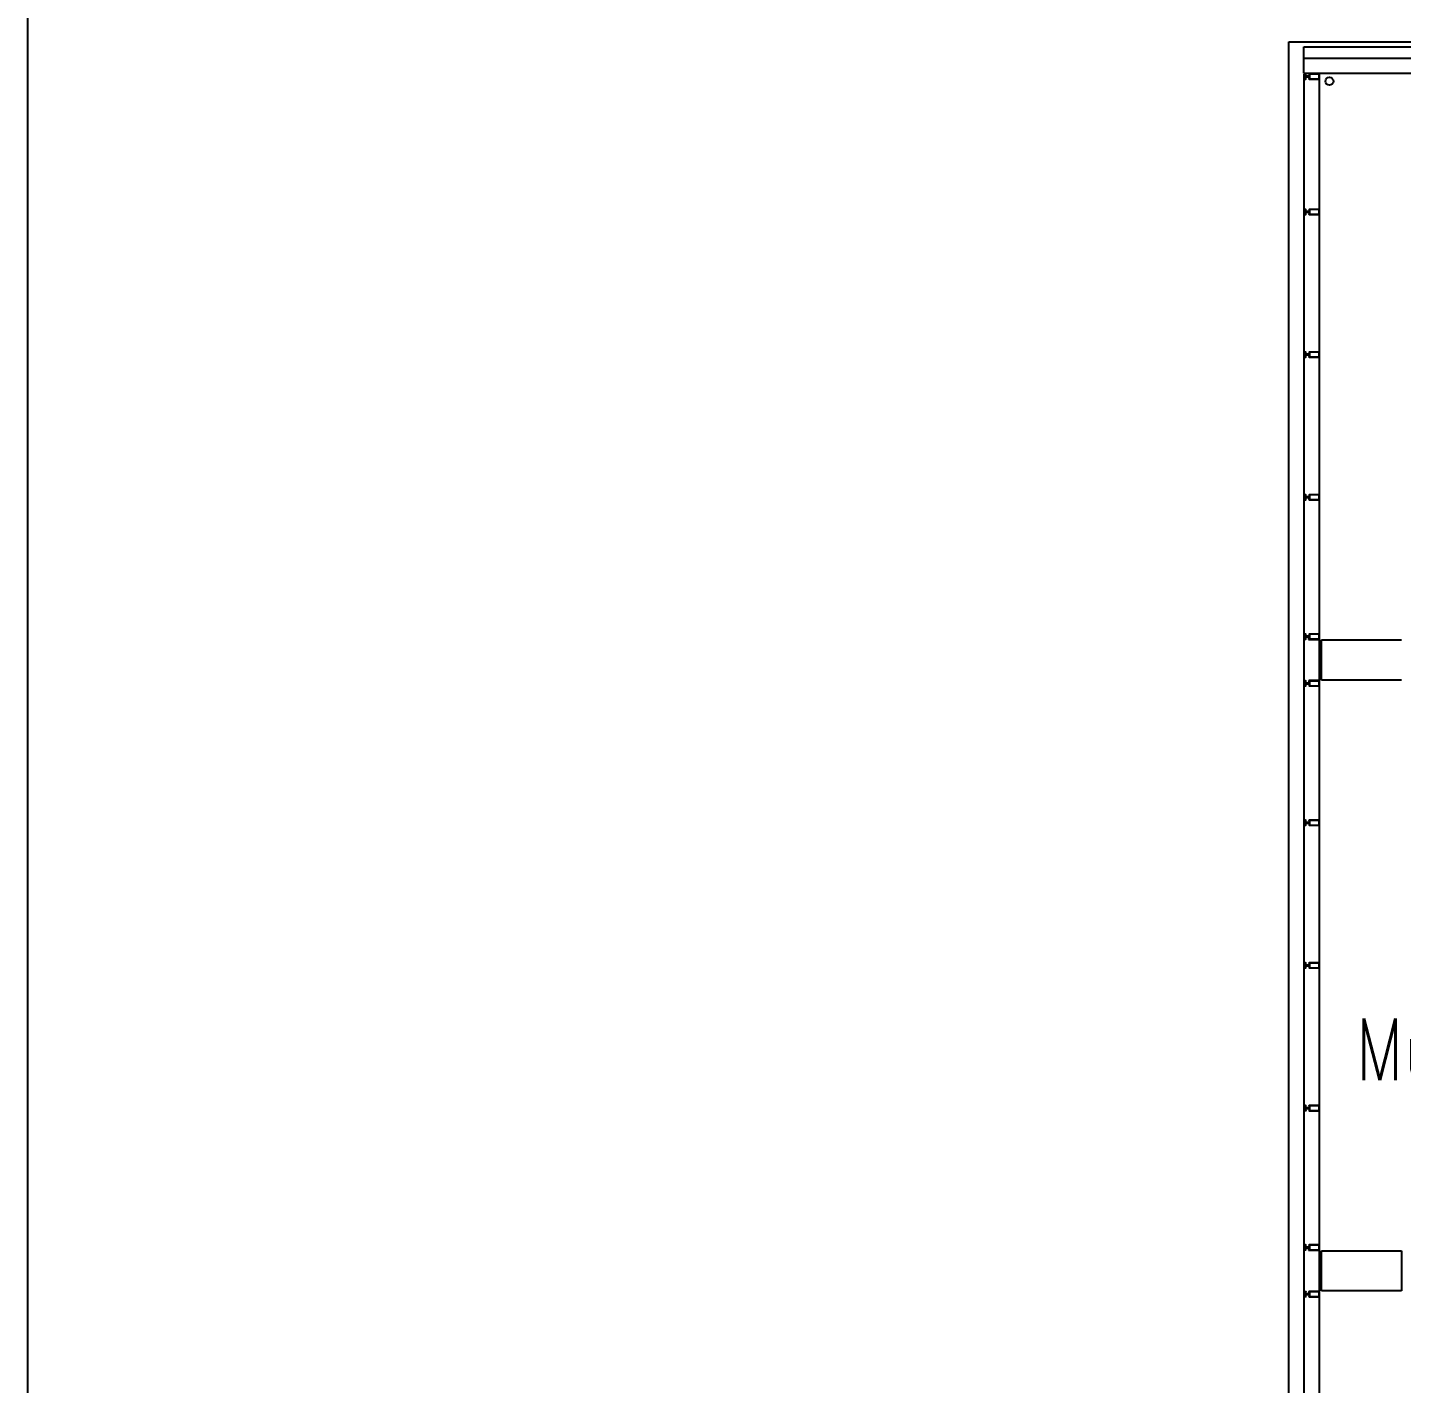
# Model space of a CAD drawing. Extents: x 11182 to 734459, y -1391328 to 152085.
# Drawn here: x 409349 to 426488, y -1322633 to -1305716 of the extents above; entities that cross this region are included whole.
import ezdxf
from ezdxf.enums import TextEntityAlignment as Align

# ---------------------------------------------------------------- set-up
doc = ezdxf.new("R2010")
doc.units = 0
doc.header["$LTSCALE"] = 500
doc.header["$MEASUREMENT"] = 0
doc.layers.add('0_Defpoints', color=106, linetype='CONTINUOUS', plot=False)
for name, color, linetype in [('0_room_data', 7, 'CONTINUOUS'), ('1_Wall_Exist', 251, 'CONTINUOUS'), ('3_Text', 7, 'CONTINUOUS')]:
    doc.layers.add(name, color=color, linetype=linetype)
doc.styles.add('1_200', font='simplex.shx', dxfattribs={"width": 0.75, "height": 460})

# ---------------------------------------------------------------- blocks, each defined once
blk = doc.blocks.new('room_data')
at = {"layer": '3_Text', "style": '1_200', "width": 0.75}
for tag, p in [('ROOMNUM', (0, 0)), ('ROOMUSE', (0, -575))]:
    blk.add_attdef(tag, text='', height=345, dxfattribs=at).set_placement(p, align=Align.MIDDLE_CENTER)

msp = doc.modelspace()

# ---------------------------------------------------------------- linework, layer by layer
at = {"layer": '0_Defpoints'}
msp.add_lwpolyline([(555335, -1382994), (555335, -1288533), (409349, -1288533), (409349, -1382994)], close=True, dxfattribs=at)
at = {"layer": '1_Wall_Exist'}
for p, q in [((425084, -1305893), (484621, -1305893)), ((425084, -1333391), (425084, -1305893)), ((425270, -1305956), (484620, -1305956)), ((425270, -1306287), (425270, -1305956)), ((425270, -1306097), (485243, -1306097)), ((425270, -1306287), (427518, -1306287)), ((425270, -1306297), (425270, -1333391)), ((425300, -1306321), (425300, -1306337)), ((425300, -1308009), (425300, -1308025)), ((425300, -1309789), (425300, -1309805)), ((425300, -1311569), (425300, -1311585)), ((425300, -1313307), (425300, -1313323)), ((425329, -1313329), (425329, -1313351)), ((425329, -1313351), (425461, -1313351)), ((425461, -1313351), (425461, -1313863)), ((425488, -1313857), (425488, -1313357)), ((425488, -1313357), (426488, -1313357)), ((425300, -1313891), (425300, -1313907)), ((425461, -1313863), (425330, -1313863)), ((425330, -1313863), (425330, -1313885)), ((426488, -1313857), (425488, -1313857)), ((425300, -1315629), (425300, -1315645)), ((425300, -1317409), (425300, -1317425)), ((425300, -1319189), (425300, -1319205)), ((425300, -1320927), (425300, -1320943)), ((425329, -1320949), (425329, -1320971)), ((425329, -1320971), (425461, -1320971)), ((425461, -1320971), (425461, -1321483)), ((425488, -1321477), (425488, -1320977)), ((425488, -1320977), (426488, -1320977)), ((426488, -1320977), (426488, -1321477)), ((425300, -1321511), (425300, -1321527)), ((425461, -1321483), (425330, -1321483)), ((425330, -1321483), (425330, -1321505)), ((426488, -1321477), (425488, -1321477))]:
    msp.add_line(p, q, dxfattribs=at)
for points in [[(425270, -1306297), (425294, -1306297), (425294, -1306297, -0.36397), (425293, -1306298), (425291, -1306298), (425288, -1306299), (425272, -1306299), (425272, -1306359), (425288, -1306359, -1.25595), (425291, -1306359), (425293, -1306360, -0.36397), (425294, -1306360), (425294, -1306361), (425270, -1306361)], [(425294, -1306333), (425298, -1306333, 0.414214), (425299, -1306332), (425299, -1306326, 0.414214), (425298, -1306325), (425294, -1306325)], [(425300, -1306325), (425301, -1306325), (425301, -1306326), (425301, -1306326), (425302, -1306325), (425302, -1306325), (425303, -1306326), (425303, -1306326), (425303, -1306325), (425304, -1306325), (425304, -1306326), (425305, -1306326), (425305, -1306325), (425305, -1306325), (425306, -1306326), (425306, -1306326), (425307, -1306325), (425307, -1306325), (425307, -1306326), (425308, -1306326), (425308, -1306325), (425309, -1306325), (425309, -1306326), (425309, -1306326), (425310, -1306325), (425310, -1306325), (425311, -1306326), (425311, -1306326), (425311, -1306325), (425312, -1306325), (425312, -1306326), (425313, -1306326), (425313, -1306325), (425313, -1306325), (425314, -1306326), (425314, -1306326), (425315, -1306325), (425315, -1306325), (425315, -1306326), (425316, -1306326), (425316, -1306326, -0.627131), (425315, -1306332), (425315, -1306332), (425315, -1306332), (425314, -1306333), (425314, -1306333), (425313, -1306332), (425313, -1306332), (425313, -1306333), (425312, -1306333), (425312, -1306332), (425311, -1306332), (425311, -1306333), (425311, -1306333), (425310, -1306332), (425310, -1306332), (425309, -1306333), (425309, -1306333), (425309, -1306332), (425308, -1306332), (425308, -1306333), (425307, -1306333), (425307, -1306332), (425307, -1306332), (425306, -1306333), (425306, -1306333), (425305, -1306332), (425305, -1306332), (425305, -1306333), (425304, -1306333), (425304, -1306332), (425303, -1306332), (425303, -1306333), (425303, -1306333), (425302, -1306332), (425302, -1306332), (425301, -1306333), (425301, -1306333), (425301, -1306332), (425300, -1306332), (425300, -1306333)], [(425464, -1306297), (425336, -1306297), (425336, -1306298), (425337, -1306299), (425337, -1306299), (425337, -1306298), (425340, -1306298, -0.414214), (425342, -1306300), (425342, -1306301, -0.414214), (425340, -1306302), (425337, -1306302), (425337, -1306302), (425337, -1306302, 0.414214), (425336, -1306302), (425336, -1306321)], [(425336, -1333353), (425336, -1333371, 0.414214), (425337, -1333372), (425337, -1333372), (425337, -1333371), (425340, -1333371, -0.414214), (425342, -1333373), (425342, -1333374, -0.414214), (425340, -1333375), (425337, -1333375), (425337, -1333374), (425337, -1333374, 0.414214), (425336, -1333375), (425336, -1333377), (425464, -1333377), (425464, -1306297)], [(425336, -1306337), (425336, -1306355, 0.414214), (425337, -1306356), (425337, -1306356), (425337, -1306355), (425340, -1306355, -0.414214), (425342, -1306357), (425342, -1306358, -0.414214), (425340, -1306359), (425337, -1306359), (425337, -1306358), (425337, -1306358, 0.414214), (425336, -1306359), (425336, -1306361), (425464, -1306361)], [(425270, -1307985), (425294, -1307985), (425294, -1307985, -0.36397), (425293, -1307986), (425291, -1307986), (425288, -1307987), (425272, -1307987), (425272, -1308047), (425288, -1308047, -1.25595), (425291, -1308047), (425293, -1308048, -0.36397), (425294, -1308048), (425294, -1308049), (425270, -1308049)], [(425464, -1307985), (425336, -1307985), (425336, -1307986), (425337, -1307987), (425337, -1307987), (425337, -1307986), (425340, -1307986, -0.414214), (425342, -1307988), (425342, -1307989, -0.414214), (425340, -1307990), (425337, -1307990), (425337, -1307990), (425337, -1307990, 0.414214), (425336, -1307990), (425336, -1308009)], [(425294, -1308021), (425298, -1308021, 0.414214), (425299, -1308020), (425299, -1308014, 0.414214), (425298, -1308013), (425294, -1308013)], [(425300, -1308013), (425301, -1308013), (425301, -1308014), (425301, -1308014), (425302, -1308013), (425302, -1308013), (425303, -1308014), (425303, -1308014), (425303, -1308013), (425304, -1308013), (425304, -1308014), (425305, -1308014), (425305, -1308013), (425305, -1308013), (425306, -1308014), (425306, -1308014), (425307, -1308013), (425307, -1308013), (425307, -1308014), (425308, -1308014), (425308, -1308013), (425309, -1308013), (425309, -1308014), (425309, -1308014), (425310, -1308013), (425310, -1308013), (425311, -1308014), (425311, -1308014), (425311, -1308013), (425312, -1308013), (425312, -1308014), (425313, -1308014), (425313, -1308013), (425313, -1308013), (425314, -1308014), (425314, -1308014), (425315, -1308013), (425315, -1308013), (425315, -1308014), (425316, -1308014), (425316, -1308014, -0.627131), (425315, -1308020), (425315, -1308020), (425315, -1308020), (425314, -1308021), (425314, -1308021), (425313, -1308020), (425313, -1308020), (425313, -1308021), (425312, -1308021), (425312, -1308020), (425311, -1308020), (425311, -1308021), (425311, -1308021), (425310, -1308020), (425310, -1308020), (425309, -1308021), (425309, -1308021), (425309, -1308020), (425308, -1308020), (425308, -1308021), (425307, -1308021), (425307, -1308020), (425307, -1308020), (425306, -1308021), (425306, -1308021), (425305, -1308020), (425305, -1308020), (425305, -1308021), (425304, -1308021), (425304, -1308020), (425303, -1308020), (425303, -1308021), (425303, -1308021), (425302, -1308020), (425302, -1308020), (425301, -1308021), (425301, -1308021), (425301, -1308020), (425300, -1308020), (425300, -1308021)], [(425336, -1308025), (425336, -1308043, 0.414214), (425337, -1308044), (425337, -1308044), (425337, -1308043), (425340, -1308043, -0.414214), (425342, -1308045), (425342, -1308046, -0.414214), (425340, -1308047), (425337, -1308047), (425337, -1308046), (425337, -1308046, 0.414214), (425336, -1308047), (425336, -1308049), (425464, -1308049)], [(425270, -1309765), (425294, -1309765), (425294, -1309765, -0.36397), (425293, -1309766), (425291, -1309766), (425288, -1309767), (425272, -1309767), (425272, -1309827), (425288, -1309827, -1.25595), (425291, -1309827), (425293, -1309828, -0.36397), (425294, -1309828), (425294, -1309829), (425270, -1309829)], [(425294, -1309801), (425298, -1309801, 0.414214), (425299, -1309800), (425299, -1309794, 0.414214), (425298, -1309793), (425294, -1309793)], [(425300, -1309793), (425301, -1309793), (425301, -1309794), (425301, -1309794), (425302, -1309793), (425302, -1309793), (425303, -1309794), (425303, -1309794), (425303, -1309793), (425304, -1309793), (425304, -1309794), (425305, -1309794), (425305, -1309793), (425305, -1309793), (425306, -1309794), (425306, -1309794), (425307, -1309793), (425307, -1309793), (425307, -1309794), (425308, -1309794), (425308, -1309793), (425309, -1309793), (425309, -1309794), (425309, -1309794), (425310, -1309793), (425310, -1309793), (425311, -1309794), (425311, -1309794), (425311, -1309793), (425312, -1309793), (425312, -1309794), (425313, -1309794), (425313, -1309793), (425313, -1309793), (425314, -1309794), (425314, -1309794), (425315, -1309793), (425315, -1309793), (425315, -1309794), (425316, -1309794), (425316, -1309794, -0.627131), (425315, -1309800), (425315, -1309800), (425315, -1309800), (425314, -1309801), (425314, -1309801), (425313, -1309800), (425313, -1309800), (425313, -1309801), (425312, -1309801), (425312, -1309800), (425311, -1309800), (425311, -1309801), (425311, -1309801), (425310, -1309800), (425310, -1309800), (425309, -1309801), (425309, -1309801), (425309, -1309800), (425308, -1309800), (425308, -1309801), (425307, -1309801), (425307, -1309800), (425307, -1309800), (425306, -1309801), (425306, -1309801), (425305, -1309800), (425305, -1309800), (425305, -1309801), (425304, -1309801), (425304, -1309800), (425303, -1309800), (425303, -1309801), (425303, -1309801), (425302, -1309800), (425302, -1309800), (425301, -1309801), (425301, -1309801), (425301, -1309800), (425300, -1309800), (425300, -1309801)], [(425464, -1309765), (425336, -1309765), (425336, -1309766), (425337, -1309767), (425337, -1309767), (425337, -1309766), (425340, -1309766, -0.414214), (425342, -1309768), (425342, -1309769, -0.414214), (425340, -1309770), (425337, -1309770), (425337, -1309770), (425337, -1309770, 0.414214), (425336, -1309770), (425336, -1309789)], [(425336, -1309805), (425336, -1309823, 0.414214), (425337, -1309824), (425337, -1309824), (425337, -1309823), (425340, -1309823, -0.414214), (425342, -1309825), (425342, -1309826, -0.414214), (425340, -1309827), (425337, -1309827), (425337, -1309826), (425337, -1309826, 0.414214), (425336, -1309827), (425336, -1309829), (425464, -1309829)], [(425270, -1311545), (425294, -1311545), (425294, -1311545, -0.36397), (425293, -1311546), (425291, -1311546), (425288, -1311547), (425272, -1311547), (425272, -1311607), (425288, -1311607, -1.25595), (425291, -1311607), (425293, -1311608, -0.36397), (425294, -1311608), (425294, -1311609), (425270, -1311609)], [(425294, -1311581), (425298, -1311581, 0.414214), (425299, -1311580), (425299, -1311574, 0.414214), (425298, -1311573), (425294, -1311573)], [(425300, -1311573), (425301, -1311573), (425301, -1311574), (425301, -1311574), (425302, -1311573), (425302, -1311573), (425303, -1311574), (425303, -1311574), (425303, -1311573), (425304, -1311573), (425304, -1311574), (425305, -1311574), (425305, -1311573), (425305, -1311573), (425306, -1311574), (425306, -1311574), (425307, -1311573), (425307, -1311573), (425307, -1311574), (425308, -1311574), (425308, -1311573), (425309, -1311573), (425309, -1311574), (425309, -1311574), (425310, -1311573), (425310, -1311573), (425311, -1311574), (425311, -1311574), (425311, -1311573), (425312, -1311573), (425312, -1311574), (425313, -1311574), (425313, -1311573), (425313, -1311573), (425314, -1311574), (425314, -1311574), (425315, -1311573), (425315, -1311573), (425315, -1311574), (425316, -1311574), (425316, -1311574, -0.627131), (425315, -1311580), (425315, -1311580), (425315, -1311580), (425314, -1311581), (425314, -1311581), (425313, -1311580), (425313, -1311580), (425313, -1311581), (425312, -1311581), (425312, -1311580), (425311, -1311580), (425311, -1311581), (425311, -1311581), (425310, -1311580), (425310, -1311580), (425309, -1311581), (425309, -1311581), (425309, -1311580), (425308, -1311580), (425308, -1311581), (425307, -1311581), (425307, -1311580), (425307, -1311580), (425306, -1311581), (425306, -1311581), (425305, -1311580), (425305, -1311580), (425305, -1311581), (425304, -1311581), (425304, -1311580), (425303, -1311580), (425303, -1311581), (425303, -1311581), (425302, -1311580), (425302, -1311580), (425301, -1311581), (425301, -1311581), (425301, -1311580), (425300, -1311580), (425300, -1311581)], [(425464, -1311545), (425336, -1311545), (425336, -1311546), (425337, -1311547), (425337, -1311547), (425337, -1311546), (425340, -1311546, -0.414214), (425342, -1311548), (425342, -1311549, -0.414214), (425340, -1311550), (425337, -1311550), (425337, -1311550), (425337, -1311550, 0.414214), (425336, -1311550), (425336, -1311569)], [(425336, -1311585), (425336, -1311603, 0.414214), (425337, -1311604), (425337, -1311604), (425337, -1311603), (425340, -1311603, -0.414214), (425342, -1311605), (425342, -1311606, -0.414214), (425340, -1311607), (425337, -1311607), (425337, -1311606), (425337, -1311606, 0.414214), (425336, -1311607), (425336, -1311609), (425464, -1311609)], [(425270, -1313283), (425294, -1313283), (425294, -1313283, -0.36397), (425293, -1313284), (425291, -1313284), (425288, -1313285), (425272, -1313285), (425272, -1313345), (425288, -1313345, -1.25595), (425291, -1313345), (425293, -1313346, -0.36397), (425294, -1313346), (425294, -1313347), (425270, -1313347)], [(425294, -1313319), (425298, -1313319, 0.414214), (425299, -1313318), (425299, -1313312, 0.414214), (425298, -1313311), (425294, -1313311)], [(425300, -1313311), (425301, -1313311), (425301, -1313312), (425301, -1313312), (425302, -1313311), (425302, -1313311), (425303, -1313312), (425303, -1313312), (425303, -1313311), (425304, -1313311), (425304, -1313312), (425305, -1313312), (425305, -1313311), (425305, -1313311), (425306, -1313312), (425306, -1313312), (425307, -1313311), (425307, -1313311), (425307, -1313312), (425308, -1313312), (425308, -1313311), (425309, -1313311), (425309, -1313312), (425309, -1313312), (425310, -1313311), (425310, -1313311), (425311, -1313312), (425311, -1313312), (425311, -1313311), (425312, -1313311), (425312, -1313312), (425313, -1313312), (425313, -1313311), (425313, -1313311), (425314, -1313312), (425314, -1313312), (425315, -1313311), (425315, -1313311), (425315, -1313312), (425316, -1313312), (425316, -1313312, -0.627131), (425315, -1313318), (425315, -1313318), (425315, -1313318), (425314, -1313319), (425314, -1313319), (425313, -1313318), (425313, -1313318), (425313, -1313319), (425312, -1313319), (425312, -1313318), (425311, -1313318), (425311, -1313319), (425311, -1313319), (425310, -1313318), (425310, -1313318), (425309, -1313319), (425309, -1313319), (425309, -1313318), (425308, -1313318), (425308, -1313319), (425307, -1313319), (425307, -1313318), (425307, -1313318), (425306, -1313319), (425306, -1313319), (425305, -1313318), (425305, -1313318), (425305, -1313319), (425304, -1313319), (425304, -1313318), (425303, -1313318), (425303, -1313319), (425303, -1313319), (425302, -1313318), (425302, -1313318), (425301, -1313319), (425301, -1313319), (425301, -1313318), (425300, -1313318), (425300, -1313319)], [(425464, -1313283), (425336, -1313283), (425336, -1313284), (425337, -1313285), (425337, -1313285), (425337, -1313284), (425340, -1313284, -0.414214), (425342, -1313286), (425342, -1313287, -0.414214), (425340, -1313288), (425337, -1313288), (425337, -1313288), (425337, -1313288, 0.414214), (425336, -1313288), (425336, -1313307)], [(425336, -1313323), (425336, -1313341, 0.414214), (425337, -1313342), (425337, -1313342), (425337, -1313341), (425340, -1313341, -0.414214), (425342, -1313343), (425342, -1313344, -0.414214), (425340, -1313345), (425337, -1313345), (425337, -1313344), (425337, -1313344, 0.414214), (425336, -1313345), (425336, -1313347), (425464, -1313347)], [(425270, -1313867), (425294, -1313867), (425294, -1313867, -0.36397), (425293, -1313868), (425291, -1313868), (425288, -1313869), (425272, -1313869), (425272, -1313929), (425288, -1313929, -1.25595), (425291, -1313929), (425293, -1313930, -0.36397), (425294, -1313930), (425294, -1313931), (425270, -1313931)], [(425294, -1313903), (425298, -1313903, 0.414214), (425299, -1313902), (425299, -1313896, 0.414214), (425298, -1313895), (425294, -1313895)], [(425300, -1313895), (425301, -1313895), (425301, -1313896), (425301, -1313896), (425302, -1313895), (425302, -1313895), (425303, -1313896), (425303, -1313896), (425303, -1313895), (425304, -1313895), (425304, -1313896), (425305, -1313896), (425305, -1313895), (425305, -1313895), (425306, -1313896), (425306, -1313896), (425307, -1313895), (425307, -1313895), (425307, -1313896), (425308, -1313896), (425308, -1313895), (425309, -1313895), (425309, -1313896), (425309, -1313896), (425310, -1313895), (425310, -1313895), (425311, -1313896), (425311, -1313896), (425311, -1313895), (425312, -1313895), (425312, -1313896), (425313, -1313896), (425313, -1313895), (425313, -1313895), (425314, -1313896), (425314, -1313896), (425315, -1313895), (425315, -1313895), (425315, -1313896), (425316, -1313896), (425316, -1313896, -0.627131), (425315, -1313902), (425315, -1313902), (425315, -1313902), (425314, -1313903), (425314, -1313903), (425313, -1313902), (425313, -1313902), (425313, -1313903), (425312, -1313903), (425312, -1313902), (425311, -1313902), (425311, -1313903), (425311, -1313903), (425310, -1313902), (425310, -1313902), (425309, -1313903), (425309, -1313903), (425309, -1313902), (425308, -1313902), (425308, -1313903), (425307, -1313903), (425307, -1313902), (425307, -1313902), (425306, -1313903), (425306, -1313903), (425305, -1313902), (425305, -1313902), (425305, -1313903), (425304, -1313903), (425304, -1313902), (425303, -1313902), (425303, -1313903), (425303, -1313903), (425302, -1313902), (425302, -1313902), (425301, -1313903), (425301, -1313903), (425301, -1313902), (425300, -1313902), (425300, -1313903)], [(425464, -1313867), (425336, -1313867), (425336, -1313868), (425337, -1313869), (425337, -1313869), (425337, -1313868), (425340, -1313868, -0.414214), (425342, -1313870), (425342, -1313871, -0.414214), (425340, -1313872), (425337, -1313872), (425337, -1313872), (425337, -1313872, 0.414214), (425336, -1313872), (425336, -1313891)], [(425336, -1313907), (425336, -1313925, 0.414214), (425337, -1313926), (425337, -1313926), (425337, -1313925), (425340, -1313925, -0.414214), (425342, -1313927), (425342, -1313928, -0.414214), (425340, -1313929), (425337, -1313929), (425337, -1313928), (425337, -1313928, 0.414214), (425336, -1313929), (425336, -1313931), (425464, -1313931)], [(425270, -1315605), (425294, -1315605), (425294, -1315605, -0.36397), (425293, -1315606), (425291, -1315606), (425288, -1315607), (425272, -1315607), (425272, -1315667), (425288, -1315667, -1.25595), (425291, -1315667), (425293, -1315668, -0.36397), (425294, -1315668), (425294, -1315669), (425270, -1315669)], [(425294, -1315641), (425298, -1315641, 0.414214), (425299, -1315640), (425299, -1315634, 0.414214), (425298, -1315633), (425294, -1315633)], [(425300, -1315633), (425301, -1315633), (425301, -1315634), (425301, -1315634), (425302, -1315633), (425302, -1315633), (425303, -1315634), (425303, -1315634), (425303, -1315633), (425304, -1315633), (425304, -1315634), (425305, -1315634), (425305, -1315633), (425305, -1315633), (425306, -1315634), (425306, -1315634), (425307, -1315633), (425307, -1315633), (425307, -1315634), (425308, -1315634), (425308, -1315633), (425309, -1315633), (425309, -1315634), (425309, -1315634), (425310, -1315633), (425310, -1315633), (425311, -1315634), (425311, -1315634), (425311, -1315633), (425312, -1315633), (425312, -1315634), (425313, -1315634), (425313, -1315633), (425313, -1315633), (425314, -1315634), (425314, -1315634), (425315, -1315633), (425315, -1315633), (425315, -1315634), (425316, -1315634), (425316, -1315634, -0.627131), (425315, -1315640), (425315, -1315640), (425315, -1315640), (425314, -1315641), (425314, -1315641), (425313, -1315640), (425313, -1315640), (425313, -1315641), (425312, -1315641), (425312, -1315640), (425311, -1315640), (425311, -1315641), (425311, -1315641), (425310, -1315640), (425310, -1315640), (425309, -1315641), (425309, -1315641), (425309, -1315640), (425308, -1315640), (425308, -1315641), (425307, -1315641), (425307, -1315640), (425307, -1315640), (425306, -1315641), (425306, -1315641), (425305, -1315640), (425305, -1315640), (425305, -1315641), (425304, -1315641), (425304, -1315640), (425303, -1315640), (425303, -1315641), (425303, -1315641), (425302, -1315640), (425302, -1315640), (425301, -1315641), (425301, -1315641), (425301, -1315640), (425300, -1315640), (425300, -1315641)], [(425464, -1315605), (425336, -1315605), (425336, -1315606), (425337, -1315607), (425337, -1315607), (425337, -1315606), (425340, -1315606, -0.414214), (425342, -1315608), (425342, -1315609, -0.414214), (425340, -1315610), (425337, -1315610), (425337, -1315610), (425337, -1315610, 0.414214), (425336, -1315610), (425336, -1315629)], [(425336, -1315645), (425336, -1315663, 0.414214), (425337, -1315664), (425337, -1315664), (425337, -1315663), (425340, -1315663, -0.414214), (425342, -1315665), (425342, -1315666, -0.414214), (425340, -1315667), (425337, -1315667), (425337, -1315666), (425337, -1315666, 0.414214), (425336, -1315667), (425336, -1315669), (425464, -1315669)], [(425270, -1317385), (425294, -1317385), (425294, -1317385, -0.36397), (425293, -1317386), (425291, -1317386), (425288, -1317387), (425272, -1317387), (425272, -1317447), (425288, -1317447, -1.25595), (425291, -1317447), (425293, -1317448, -0.36397), (425294, -1317448), (425294, -1317449), (425270, -1317449)], [(425294, -1317421), (425298, -1317421, 0.414214), (425299, -1317420), (425299, -1317414, 0.414214), (425298, -1317413), (425294, -1317413)], [(425300, -1317413), (425301, -1317413), (425301, -1317414), (425301, -1317414), (425302, -1317413), (425302, -1317413), (425303, -1317414), (425303, -1317414), (425303, -1317413), (425304, -1317413), (425304, -1317414), (425305, -1317414), (425305, -1317413), (425305, -1317413), (425306, -1317414), (425306, -1317414), (425307, -1317413), (425307, -1317413), (425307, -1317414), (425308, -1317414), (425308, -1317413), (425309, -1317413), (425309, -1317414), (425309, -1317414), (425310, -1317413), (425310, -1317413), (425311, -1317414), (425311, -1317414), (425311, -1317413), (425312, -1317413), (425312, -1317414), (425313, -1317414), (425313, -1317413), (425313, -1317413), (425314, -1317414), (425314, -1317414), (425315, -1317413), (425315, -1317413), (425315, -1317414), (425316, -1317414), (425316, -1317414, -0.627131), (425315, -1317420), (425315, -1317420), (425315, -1317420), (425314, -1317421), (425314, -1317421), (425313, -1317420), (425313, -1317420), (425313, -1317421), (425312, -1317421), (425312, -1317420), (425311, -1317420), (425311, -1317421), (425311, -1317421), (425310, -1317420), (425310, -1317420), (425309, -1317421), (425309, -1317421), (425309, -1317420), (425308, -1317420), (425308, -1317421), (425307, -1317421), (425307, -1317420), (425307, -1317420), (425306, -1317421), (425306, -1317421), (425305, -1317420), (425305, -1317420), (425305, -1317421), (425304, -1317421), (425304, -1317420), (425303, -1317420), (425303, -1317421), (425303, -1317421), (425302, -1317420), (425302, -1317420), (425301, -1317421), (425301, -1317421), (425301, -1317420), (425300, -1317420), (425300, -1317421)], [(425464, -1317385), (425336, -1317385), (425336, -1317386), (425337, -1317387), (425337, -1317387), (425337, -1317386), (425340, -1317386, -0.414214), (425342, -1317388), (425342, -1317389, -0.414214), (425340, -1317390), (425337, -1317390), (425337, -1317390), (425337, -1317390, 0.414214), (425336, -1317390), (425336, -1317409)], [(425336, -1317425), (425336, -1317443, 0.414214), (425337, -1317444), (425337, -1317444), (425337, -1317443), (425340, -1317443, -0.414214), (425342, -1317445), (425342, -1317446, -0.414214), (425340, -1317447), (425337, -1317447), (425337, -1317446), (425337, -1317446, 0.414214), (425336, -1317447), (425336, -1317449), (425464, -1317449)], [(425270, -1319165), (425294, -1319165), (425294, -1319165, -0.36397), (425293, -1319166), (425291, -1319166), (425288, -1319167), (425272, -1319167), (425272, -1319227), (425288, -1319227, -1.25595), (425291, -1319227), (425293, -1319228, -0.36397), (425294, -1319228), (425294, -1319229), (425270, -1319229)], [(425294, -1319201), (425298, -1319201, 0.414214), (425299, -1319200), (425299, -1319194, 0.414214), (425298, -1319193), (425294, -1319193)], [(425300, -1319193), (425301, -1319193), (425301, -1319194), (425301, -1319194), (425302, -1319193), (425302, -1319193), (425303, -1319194), (425303, -1319194), (425303, -1319193), (425304, -1319193), (425304, -1319194), (425305, -1319194), (425305, -1319193), (425305, -1319193), (425306, -1319194), (425306, -1319194), (425307, -1319193), (425307, -1319193), (425307, -1319194), (425308, -1319194), (425308, -1319193), (425309, -1319193), (425309, -1319194), (425309, -1319194), (425310, -1319193), (425310, -1319193), (425311, -1319194), (425311, -1319194), (425311, -1319193), (425312, -1319193), (425312, -1319194), (425313, -1319194), (425313, -1319193), (425313, -1319193), (425314, -1319194), (425314, -1319194), (425315, -1319193), (425315, -1319193), (425315, -1319194), (425316, -1319194), (425316, -1319194, -0.627131), (425315, -1319200), (425315, -1319200), (425315, -1319200), (425314, -1319201), (425314, -1319201), (425313, -1319200), (425313, -1319200), (425313, -1319201), (425312, -1319201), (425312, -1319200), (425311, -1319200), (425311, -1319201), (425311, -1319201), (425310, -1319200), (425310, -1319200), (425309, -1319201), (425309, -1319201), (425309, -1319200), (425308, -1319200), (425308, -1319201), (425307, -1319201), (425307, -1319200), (425307, -1319200), (425306, -1319201), (425306, -1319201), (425305, -1319200), (425305, -1319200), (425305, -1319201), (425304, -1319201), (425304, -1319200), (425303, -1319200), (425303, -1319201), (425303, -1319201), (425302, -1319200), (425302, -1319200), (425301, -1319201), (425301, -1319201), (425301, -1319200), (425300, -1319200), (425300, -1319201)], [(425464, -1319165), (425336, -1319165), (425336, -1319166), (425337, -1319167), (425337, -1319167), (425337, -1319166), (425340, -1319166, -0.414214), (425342, -1319168), (425342, -1319169, -0.414214), (425340, -1319170), (425337, -1319170), (425337, -1319170), (425337, -1319170, 0.414214), (425336, -1319170), (425336, -1319189)], [(425336, -1319205), (425336, -1319223, 0.414214), (425337, -1319224), (425337, -1319224), (425337, -1319223), (425340, -1319223, -0.414214), (425342, -1319225), (425342, -1319226, -0.414214), (425340, -1319227), (425337, -1319227), (425337, -1319226), (425337, -1319226, 0.414214), (425336, -1319227), (425336, -1319229), (425464, -1319229)], [(425270, -1320903), (425294, -1320903), (425294, -1320903, -0.36397), (425293, -1320904), (425291, -1320904), (425288, -1320905), (425272, -1320905), (425272, -1320965), (425288, -1320965, -1.25595), (425291, -1320965), (425293, -1320966, -0.36397), (425294, -1320966), (425294, -1320967), (425270, -1320967)], [(425294, -1320939), (425298, -1320939, 0.414214), (425299, -1320938), (425299, -1320932, 0.414214), (425298, -1320931), (425294, -1320931)], [(425300, -1320931), (425301, -1320931), (425301, -1320932), (425301, -1320932), (425302, -1320931), (425302, -1320931), (425303, -1320932), (425303, -1320932), (425303, -1320931), (425304, -1320931), (425304, -1320932), (425305, -1320932), (425305, -1320931), (425305, -1320931), (425306, -1320932), (425306, -1320932), (425307, -1320931), (425307, -1320931), (425307, -1320932), (425308, -1320932), (425308, -1320931), (425309, -1320931), (425309, -1320932), (425309, -1320932), (425310, -1320931), (425310, -1320931), (425311, -1320932), (425311, -1320932), (425311, -1320931), (425312, -1320931), (425312, -1320932), (425313, -1320932), (425313, -1320931), (425313, -1320931), (425314, -1320932), (425314, -1320932), (425315, -1320931), (425315, -1320931), (425315, -1320932), (425316, -1320932), (425316, -1320932, -0.627131), (425315, -1320938), (425315, -1320938), (425315, -1320938), (425314, -1320939), (425314, -1320939), (425313, -1320938), (425313, -1320938), (425313, -1320939), (425312, -1320939), (425312, -1320938), (425311, -1320938), (425311, -1320939), (425311, -1320939), (425310, -1320938), (425310, -1320938), (425309, -1320939), (425309, -1320939), (425309, -1320938), (425308, -1320938), (425308, -1320939), (425307, -1320939), (425307, -1320938), (425307, -1320938), (425306, -1320939), (425306, -1320939), (425305, -1320938), (425305, -1320938), (425305, -1320939), (425304, -1320939), (425304, -1320938), (425303, -1320938), (425303, -1320939), (425303, -1320939), (425302, -1320938), (425302, -1320938), (425301, -1320939), (425301, -1320939), (425301, -1320938), (425300, -1320938), (425300, -1320939)], [(425464, -1320903), (425336, -1320903), (425336, -1320904), (425337, -1320905), (425337, -1320905), (425337, -1320904), (425340, -1320904, -0.414214), (425342, -1320906), (425342, -1320907, -0.414214), (425340, -1320908), (425337, -1320908), (425337, -1320908), (425337, -1320908, 0.414214), (425336, -1320908), (425336, -1320927)], [(425336, -1320943), (425336, -1320961, 0.414214), (425337, -1320962), (425337, -1320962), (425337, -1320961), (425340, -1320961, -0.414214), (425342, -1320963), (425342, -1320964, -0.414214), (425340, -1320965), (425337, -1320965), (425337, -1320964), (425337, -1320964, 0.414214), (425336, -1320965), (425336, -1320967), (425464, -1320967)], [(425270, -1321487), (425294, -1321487), (425294, -1321487, -0.36397), (425293, -1321488), (425291, -1321488), (425288, -1321489), (425272, -1321489), (425272, -1321549), (425288, -1321549, -1.25595), (425291, -1321549), (425293, -1321550, -0.36397), (425294, -1321550), (425294, -1321551), (425270, -1321551)], [(425294, -1321523), (425298, -1321523, 0.414214), (425299, -1321522), (425299, -1321516, 0.414214), (425298, -1321515), (425294, -1321515)], [(425300, -1321515), (425301, -1321515), (425301, -1321516), (425301, -1321516), (425302, -1321515), (425302, -1321515), (425303, -1321516), (425303, -1321516), (425303, -1321515), (425304, -1321515), (425304, -1321516), (425305, -1321516), (425305, -1321515), (425305, -1321515), (425306, -1321516), (425306, -1321516), (425307, -1321515), (425307, -1321515), (425307, -1321516), (425308, -1321516), (425308, -1321515), (425309, -1321515), (425309, -1321516), (425309, -1321516), (425310, -1321515), (425310, -1321515), (425311, -1321516), (425311, -1321516), (425311, -1321515), (425312, -1321515), (425312, -1321516), (425313, -1321516), (425313, -1321515), (425313, -1321515), (425314, -1321516), (425314, -1321516), (425315, -1321515), (425315, -1321515), (425315, -1321516), (425316, -1321516), (425316, -1321516, -0.627131), (425315, -1321522), (425315, -1321522), (425315, -1321522), (425314, -1321523), (425314, -1321523), (425313, -1321522), (425313, -1321522), (425313, -1321523), (425312, -1321523), (425312, -1321522), (425311, -1321522), (425311, -1321523), (425311, -1321523), (425310, -1321522), (425310, -1321522), (425309, -1321523), (425309, -1321523), (425309, -1321522), (425308, -1321522), (425308, -1321523), (425307, -1321523), (425307, -1321522), (425307, -1321522), (425306, -1321523), (425306, -1321523), (425305, -1321522), (425305, -1321522), (425305, -1321523), (425304, -1321523), (425304, -1321522), (425303, -1321522), (425303, -1321523), (425303, -1321523), (425302, -1321522), (425302, -1321522), (425301, -1321523), (425301, -1321523), (425301, -1321522), (425300, -1321522), (425300, -1321523)], [(425464, -1321487), (425336, -1321487), (425336, -1321488), (425337, -1321489), (425337, -1321489), (425337, -1321488), (425340, -1321488, -0.414214), (425342, -1321490), (425342, -1321491, -0.414214), (425340, -1321492), (425337, -1321492), (425337, -1321492), (425337, -1321492, 0.414214), (425336, -1321492), (425336, -1321511)], [(425336, -1321527), (425336, -1321545, 0.414214), (425337, -1321546), (425337, -1321546), (425337, -1321545), (425340, -1321545, -0.414214), (425342, -1321547), (425342, -1321548, -0.414214), (425340, -1321549), (425337, -1321549), (425337, -1321548), (425337, -1321548, 0.414214), (425336, -1321549), (425336, -1321551), (425464, -1321551)]]:
    msp.add_lwpolyline(points, format="xyb", dxfattribs=at)
for points in [[(425286, -1306354, -0.104064), (425285, -1306354), (425281, -1306352, 0.541623), (425280, -1306353), (425280, -1306354, 0.297334), (425280, -1306355), (425288, -1306359, -1), (425291, -1306359), (425294, -1306360), (425296, -1306359), (425296, -1306358), (425294, -1306358), (425294, -1306299), (425296, -1306299), (425296, -1306299), (425294, -1306298), (425291, -1306298, -1), (425288, -1306299), (425280, -1306302, 0.297334), (425280, -1306303), (425280, -1306304, 0.541623), (425281, -1306305), (425285, -1306304, -0.104064), (425286, -1306303), (425290, -1306303, -0.414214), (425291, -1306304), (425291, -1306328), (425291, -1306329), (425291, -1306329), (425291, -1306353, -0.414214), (425290, -1306354)], [(425322, -1306333, 0.414214), (425323, -1306334), (425335, -1306334, 0.414214), (425336, -1306333), (425336, -1306325, 0.414214), (425335, -1306324), (425323, -1306324, 0.414214), (425322, -1306325)], [(425345, -1306355), (425345, -1306358), (425461, -1306358), (425461, -1306300), (425345, -1306300), (425345, -1306303, -0.414214), (425342, -1306306), (425339, -1306306), (425339, -1306352), (425342, -1306352, -0.414214)], [(425286, -1308042, -0.104064), (425285, -1308042), (425281, -1308040, 0.541623), (425280, -1308041), (425280, -1308042, 0.297334), (425280, -1308043), (425288, -1308047, -1), (425291, -1308047), (425294, -1308048), (425296, -1308047), (425296, -1308046), (425294, -1308046), (425294, -1307987), (425296, -1307987), (425296, -1307987), (425294, -1307986), (425291, -1307986, -1), (425288, -1307987), (425280, -1307990, 0.297334), (425280, -1307991), (425280, -1307992, 0.541623), (425281, -1307993), (425285, -1307992, -0.104064), (425286, -1307991), (425290, -1307991, -0.414214), (425291, -1307992), (425291, -1308016), (425291, -1308017), (425291, -1308017), (425291, -1308041, -0.414214), (425290, -1308042)], [(425345, -1308043), (425345, -1308046), (425461, -1308046), (425461, -1307988), (425345, -1307988), (425345, -1307991, -0.414214), (425342, -1307994), (425339, -1307994), (425339, -1308040), (425342, -1308040, -0.414214)], [(425322, -1308021, 0.414214), (425323, -1308022), (425335, -1308022, 0.414214), (425336, -1308021), (425336, -1308013, 0.414214), (425335, -1308012), (425323, -1308012, 0.414214), (425322, -1308013)], [(425286, -1309822, -0.104064), (425285, -1309822), (425281, -1309820, 0.541623), (425280, -1309821), (425280, -1309822, 0.297334), (425280, -1309823), (425288, -1309827, -1), (425291, -1309827), (425294, -1309828), (425296, -1309827), (425296, -1309826), (425294, -1309826), (425294, -1309767), (425296, -1309767), (425296, -1309767), (425294, -1309766), (425291, -1309766, -1), (425288, -1309767), (425280, -1309770, 0.297334), (425280, -1309771), (425280, -1309772, 0.541623), (425281, -1309773), (425285, -1309772, -0.104064), (425286, -1309771), (425290, -1309771, -0.414214), (425291, -1309772), (425291, -1309796), (425291, -1309797), (425291, -1309797), (425291, -1309821, -0.414214), (425290, -1309822)], [(425322, -1309801, 0.414214), (425323, -1309802), (425335, -1309802, 0.414214), (425336, -1309801), (425336, -1309793, 0.414214), (425335, -1309792), (425323, -1309792, 0.414214), (425322, -1309793)], [(425345, -1309823), (425345, -1309826), (425461, -1309826), (425461, -1309768), (425345, -1309768), (425345, -1309771, -0.414214), (425342, -1309774), (425339, -1309774), (425339, -1309820), (425342, -1309820, -0.414214)], [(425286, -1311602, -0.104064), (425285, -1311602), (425281, -1311600, 0.541623), (425280, -1311601), (425280, -1311602, 0.297334), (425280, -1311603), (425288, -1311607, -1), (425291, -1311607), (425294, -1311608), (425296, -1311607), (425296, -1311606), (425294, -1311606), (425294, -1311547), (425296, -1311547), (425296, -1311547), (425294, -1311546), (425291, -1311546, -1), (425288, -1311547), (425280, -1311550, 0.297334), (425280, -1311551), (425280, -1311552, 0.541623), (425281, -1311553), (425285, -1311552, -0.104064), (425286, -1311551), (425290, -1311551, -0.414214), (425291, -1311552), (425291, -1311576), (425291, -1311577), (425291, -1311577), (425291, -1311601, -0.414214), (425290, -1311602)], [(425322, -1311581, 0.414214), (425323, -1311582), (425335, -1311582, 0.414214), (425336, -1311581), (425336, -1311573, 0.414214), (425335, -1311572), (425323, -1311572, 0.414214), (425322, -1311573)], [(425345, -1311603), (425345, -1311606), (425461, -1311606), (425461, -1311548), (425345, -1311548), (425345, -1311551, -0.414214), (425342, -1311554), (425339, -1311554), (425339, -1311600), (425342, -1311600, -0.414214)], [(425286, -1313340, -0.104064), (425285, -1313340), (425281, -1313338, 0.541623), (425280, -1313339), (425280, -1313340, 0.297334), (425280, -1313341), (425288, -1313345, -1), (425291, -1313345), (425294, -1313346), (425296, -1313345), (425296, -1313344), (425294, -1313344), (425294, -1313285), (425296, -1313285), (425296, -1313285), (425294, -1313284), (425291, -1313284, -1), (425288, -1313285), (425280, -1313288, 0.297334), (425280, -1313289), (425280, -1313290, 0.541623), (425281, -1313291), (425285, -1313290, -0.104064), (425286, -1313289), (425290, -1313289, -0.414214), (425291, -1313290), (425291, -1313314), (425291, -1313315), (425291, -1313315), (425291, -1313339, -0.414214), (425290, -1313340)], [(425322, -1313319, 0.414214), (425323, -1313320), (425335, -1313320, 0.414214), (425336, -1313319), (425336, -1313311, 0.414214), (425335, -1313310), (425323, -1313310, 0.414214), (425322, -1313311)], [(425345, -1313341), (425345, -1313344), (425461, -1313344), (425461, -1313286), (425345, -1313286), (425345, -1313289, -0.414214), (425342, -1313292), (425339, -1313292), (425339, -1313338), (425342, -1313338, -0.414214)], [(425286, -1313924, -0.104064), (425285, -1313924), (425281, -1313922, 0.541623), (425280, -1313923), (425280, -1313924, 0.297334), (425280, -1313925), (425288, -1313929, -1), (425291, -1313929), (425294, -1313930), (425296, -1313929), (425296, -1313928), (425294, -1313928), (425294, -1313869), (425296, -1313869), (425296, -1313869), (425294, -1313868), (425291, -1313868, -1), (425288, -1313869), (425280, -1313872, 0.297334), (425280, -1313873), (425280, -1313874, 0.541623), (425281, -1313875), (425285, -1313874, -0.104064), (425286, -1313873), (425290, -1313873, -0.414214), (425291, -1313874), (425291, -1313898), (425291, -1313899), (425291, -1313899), (425291, -1313923, -0.414214), (425290, -1313924)], [(425322, -1313903, 0.414214), (425323, -1313904), (425335, -1313904, 0.414214), (425336, -1313903), (425336, -1313895, 0.414214), (425335, -1313894), (425323, -1313894, 0.414214), (425322, -1313895)], [(425345, -1313925), (425345, -1313928), (425461, -1313928), (425461, -1313870), (425345, -1313870), (425345, -1313873, -0.414214), (425342, -1313876), (425339, -1313876), (425339, -1313922), (425342, -1313922, -0.414214)], [(425286, -1315662, -0.104064), (425285, -1315662), (425281, -1315660, 0.541623), (425280, -1315661), (425280, -1315662, 0.297334), (425280, -1315663), (425288, -1315667, -1), (425291, -1315667), (425294, -1315668), (425296, -1315667), (425296, -1315666), (425294, -1315666), (425294, -1315607), (425296, -1315607), (425296, -1315607), (425294, -1315606), (425291, -1315606, -1), (425288, -1315607), (425280, -1315610, 0.297334), (425280, -1315611), (425280, -1315612, 0.541623), (425281, -1315613), (425285, -1315612, -0.104064), (425286, -1315611), (425290, -1315611, -0.414214), (425291, -1315612), (425291, -1315636), (425291, -1315637), (425291, -1315637), (425291, -1315661, -0.414214), (425290, -1315662)], [(425322, -1315641, 0.414214), (425323, -1315642), (425335, -1315642, 0.414214), (425336, -1315641), (425336, -1315633, 0.414214), (425335, -1315632), (425323, -1315632, 0.414214), (425322, -1315633)], [(425345, -1315663), (425345, -1315666), (425461, -1315666), (425461, -1315608), (425345, -1315608), (425345, -1315611, -0.414214), (425342, -1315614), (425339, -1315614), (425339, -1315660), (425342, -1315660, -0.414214)], [(425286, -1317442, -0.104064), (425285, -1317442), (425281, -1317440, 0.541623), (425280, -1317441), (425280, -1317442, 0.297334), (425280, -1317443), (425288, -1317447, -1), (425291, -1317447), (425294, -1317448), (425296, -1317447), (425296, -1317446), (425294, -1317446), (425294, -1317387), (425296, -1317387), (425296, -1317387), (425294, -1317386), (425291, -1317386, -1), (425288, -1317387), (425280, -1317390, 0.297334), (425280, -1317391), (425280, -1317392, 0.541623), (425281, -1317393), (425285, -1317392, -0.104064), (425286, -1317391), (425290, -1317391, -0.414214), (425291, -1317392), (425291, -1317416), (425291, -1317417), (425291, -1317417), (425291, -1317441, -0.414214), (425290, -1317442)], [(425322, -1317421, 0.414214), (425323, -1317422), (425335, -1317422, 0.414214), (425336, -1317421), (425336, -1317413, 0.414214), (425335, -1317412), (425323, -1317412, 0.414214), (425322, -1317413)], [(425345, -1317443), (425345, -1317446), (425461, -1317446), (425461, -1317388), (425345, -1317388), (425345, -1317391, -0.414214), (425342, -1317394), (425339, -1317394), (425339, -1317440), (425342, -1317440, -0.414214)], [(425286, -1319222, -0.104064), (425285, -1319222), (425281, -1319220, 0.541623), (425280, -1319221), (425280, -1319222, 0.297334), (425280, -1319223), (425288, -1319227, -1), (425291, -1319227), (425294, -1319228), (425296, -1319227), (425296, -1319226), (425294, -1319226), (425294, -1319167), (425296, -1319167), (425296, -1319167), (425294, -1319166), (425291, -1319166, -1), (425288, -1319167), (425280, -1319170, 0.297334), (425280, -1319171), (425280, -1319172, 0.541623), (425281, -1319173), (425285, -1319172, -0.104064), (425286, -1319171), (425290, -1319171, -0.414214), (425291, -1319172), (425291, -1319196), (425291, -1319197), (425291, -1319197), (425291, -1319221, -0.414214), (425290, -1319222)], [(425322, -1319201, 0.414214), (425323, -1319202), (425335, -1319202, 0.414214), (425336, -1319201), (425336, -1319193, 0.414214), (425335, -1319192), (425323, -1319192, 0.414214), (425322, -1319193)], [(425345, -1319223), (425345, -1319226), (425461, -1319226), (425461, -1319168), (425345, -1319168), (425345, -1319171, -0.414214), (425342, -1319174), (425339, -1319174), (425339, -1319220), (425342, -1319220, -0.414214)], [(425286, -1320960, -0.104064), (425285, -1320960), (425281, -1320958, 0.541623), (425280, -1320959), (425280, -1320960, 0.297334), (425280, -1320961), (425288, -1320965, -1), (425291, -1320965), (425294, -1320966), (425296, -1320965), (425296, -1320964), (425294, -1320964), (425294, -1320905), (425296, -1320905), (425296, -1320905), (425294, -1320904), (425291, -1320904, -1), (425288, -1320905), (425280, -1320908, 0.297334), (425280, -1320909), (425280, -1320910, 0.541623), (425281, -1320911), (425285, -1320910, -0.104064), (425286, -1320909), (425290, -1320909, -0.414214), (425291, -1320910), (425291, -1320934), (425291, -1320935), (425291, -1320935), (425291, -1320959, -0.414214), (425290, -1320960)], [(425322, -1320939, 0.414214), (425323, -1320940), (425335, -1320940, 0.414214), (425336, -1320939), (425336, -1320931, 0.414214), (425335, -1320930), (425323, -1320930, 0.414214), (425322, -1320931)], [(425345, -1320961), (425345, -1320964), (425461, -1320964), (425461, -1320906), (425345, -1320906), (425345, -1320909, -0.414214), (425342, -1320912), (425339, -1320912), (425339, -1320958), (425342, -1320958, -0.414214)], [(425286, -1321544, -0.104064), (425285, -1321544), (425281, -1321542, 0.541623), (425280, -1321543), (425280, -1321544, 0.297334), (425280, -1321545), (425288, -1321549, -1), (425291, -1321549), (425294, -1321550), (425296, -1321549), (425296, -1321548), (425294, -1321548), (425294, -1321489), (425296, -1321489), (425296, -1321489), (425294, -1321488), (425291, -1321488, -1), (425288, -1321489), (425280, -1321492, 0.297334), (425280, -1321493), (425280, -1321494, 0.541623), (425281, -1321495), (425285, -1321494, -0.104064), (425286, -1321493), (425290, -1321493, -0.414214), (425291, -1321494), (425291, -1321518), (425291, -1321519), (425291, -1321519), (425291, -1321543, -0.414214), (425290, -1321544)], [(425322, -1321523, 0.414214), (425323, -1321524), (425335, -1321524, 0.414214), (425336, -1321523), (425336, -1321515, 0.414214), (425335, -1321514), (425323, -1321514, 0.414214), (425322, -1321515)], [(425345, -1321545), (425345, -1321548), (425461, -1321548), (425461, -1321490), (425345, -1321490), (425345, -1321493, -0.414214), (425342, -1321496), (425339, -1321496), (425339, -1321542), (425342, -1321542, -0.414214)]]:
    msp.add_lwpolyline(points, format="xyb", close=True, dxfattribs=at)
for points in [[(425294, -1306321), (425336, -1306321)], [(425336, -1306337), (425294, -1306337)], [(425294, -1308009), (425336, -1308009)], [(425336, -1308025), (425294, -1308025)], [(425294, -1309789), (425336, -1309789)], [(425336, -1309805), (425294, -1309805)], [(425294, -1311569), (425336, -1311569)], [(425336, -1311585), (425294, -1311585)], [(425294, -1313307), (425336, -1313307)], [(425336, -1313323), (425294, -1313323)], [(425294, -1313891), (425336, -1313891)], [(425336, -1313907), (425294, -1313907)], [(425294, -1315629), (425336, -1315629)], [(425336, -1315645), (425294, -1315645)], [(425294, -1317409), (425336, -1317409)], [(425336, -1317425), (425294, -1317425)], [(425294, -1319189), (425336, -1319189)], [(425336, -1319205), (425294, -1319205)], [(425294, -1320927), (425336, -1320927)], [(425336, -1320943), (425294, -1320943)], [(425294, -1321511), (425336, -1321511)], [(425336, -1321527), (425294, -1321527)]]:
    msp.add_lwpolyline(points, dxfattribs=at)
msp.add_circle((425588, -1306387), 50, dxfattribs=at)

# ---------------------------------------------------------------- block references
at = {"layer": '0_room_data', "xscale": 2.232748802166406, "yscale": 2.232748802166406, "zscale": 2.232748802166406}
msp.add_blockref('room_data', (429583, -1317180), dxfattribs=at).add_auto_attribs({'ROOMNUM': '14-312', 'ROOMUSE': 'Multi Purpose Gym'})

doc.saveas('drawing.dxf')
